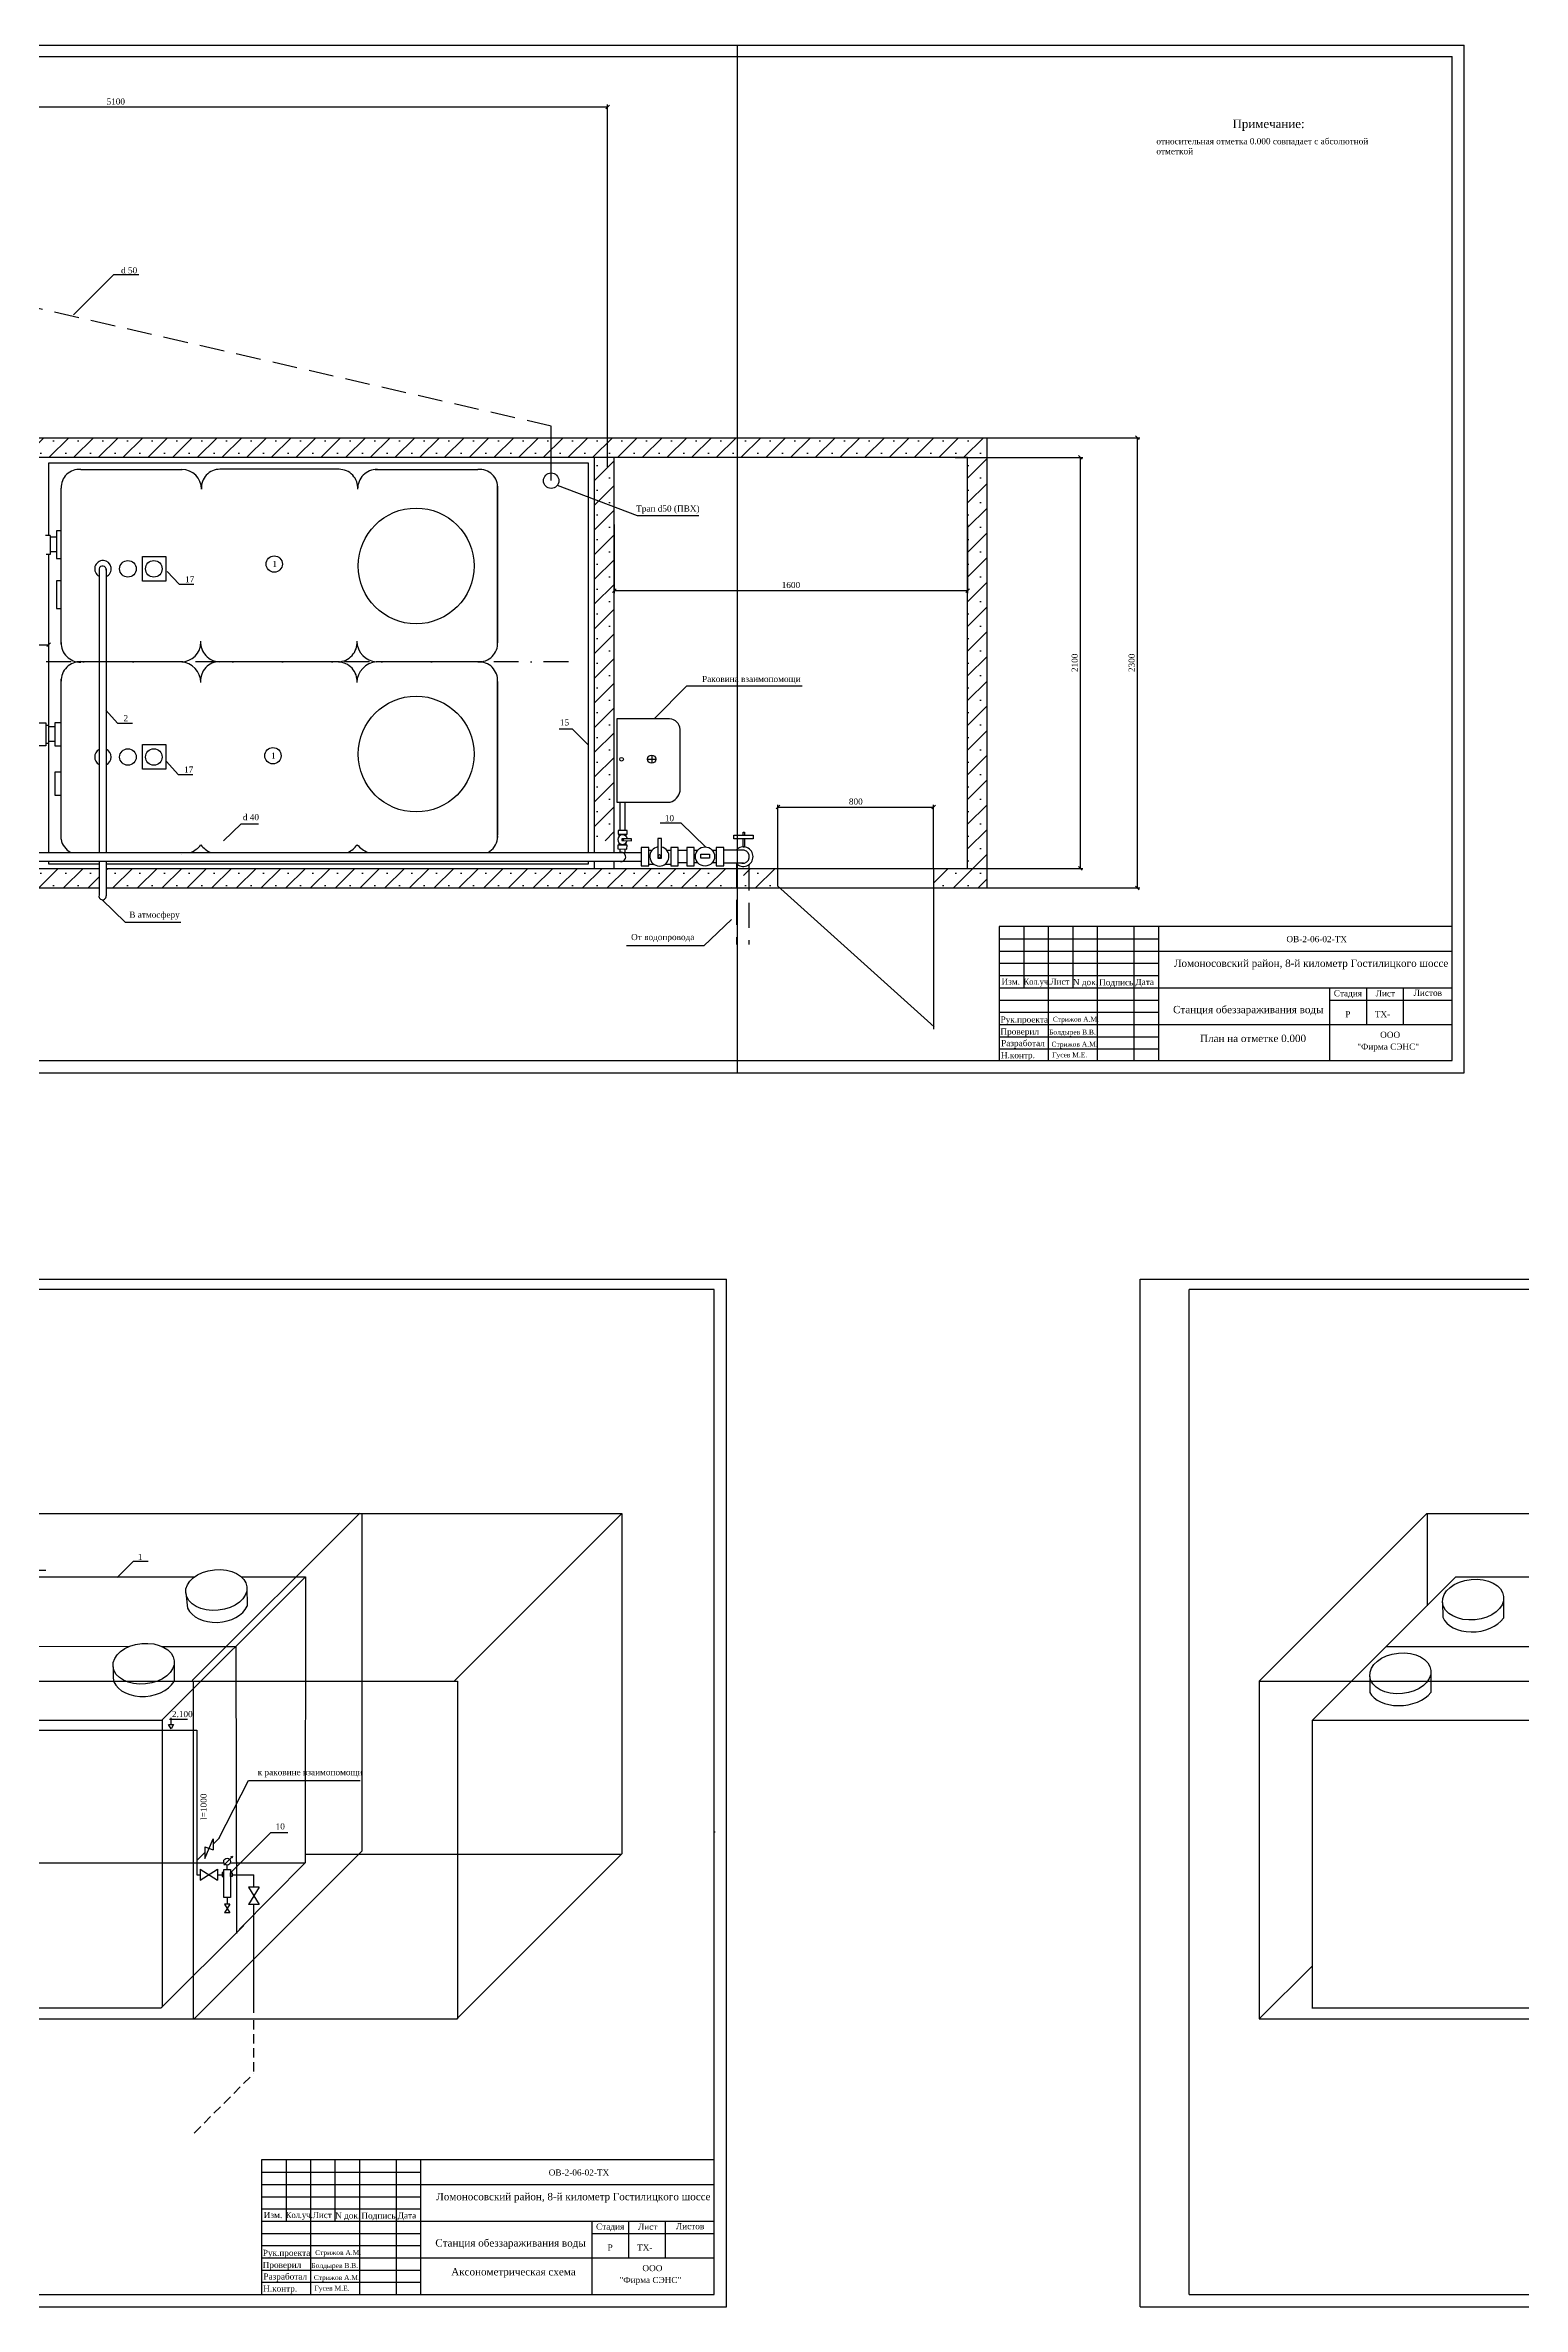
# Model space of a CAD drawing. Header units: millimetres. Extents: x 158645 to 1043550, y -60647 to 236438.
# Drawn here: x 434089 to 494470, y 86887 to 179327 of the extents above; entities that cross this region are included whole.
import ezdxf

# ---------------------------------------------------------------- set-up
doc = ezdxf.new("R2010")
doc.units = ezdxf.units.MM
doc.linetypes.add('DASHDOT', pattern=[25.4, 12.7, -6.35, 0, -6.35])
doc.linetypes.add('DASHED', pattern=[19.05, 12.7, -6.35])
doc.layers.add('опорудование', color=7, linetype='Continuous')
doc.styles.add('CН', font='TIMES.TTF')
doc.styles.add('СН с наклоном', font='TIMES.TTF', dxfattribs={"oblique": 15})
doc.dimstyles.new('СИС', dxfattribs={"dimscale": 0, "dimtxt": 100, "dimasz": 150, "dimexe": 100, "dimexo": 0.625, "dimgap": 100, "dimtad": 1, "dimdsep": 46, "dimtxsty": 'CН', "dimblk": 'OBLIQUE', "dimcen": 2.5, "dimclrd": 3, "dimclre": 3, "dimclrt": 7, "dimadec": 0, "dimazin": 0, "dimtm": 1e-09, "dimtfac": 1, "dimtmove": 0, "dimatfit": 3, "dimldrblk": 'NONE', "dimfxl": 0, "dimtolj": 1, "dimtzin": 0, "dimarcsym": 0})

# ---------------------------------------------------------------- blocks, each defined once
blk = doc.blocks.new('_Oblique')
at = {"color": 0, "lineweight": -2}
blk.add_line((-0.5, -0.5), (0.5, 0.5), dxfattribs=at)
blk = doc.blocks.new('*D4')
at = {"layer": 'Defpoints', "color": 0, "ltscale": 80}
for p in [(472067, 163282), (472067, 144882), (478715, 144882)]:
    blk.add_point(p, dxfattribs=at)
at = {"layer": 'опорудование', "color": 3, "lineweight": -2, "ltscale": 80}
for p, q in [((472068, 163282), (478815, 163282)), ((478715, 163282), (478715, 144882)), ((472068, 144882), (478815, 144882))]:
    blk.add_line(p, q, dxfattribs=at)
at = {"layer": 'опорудование', "color": 3, "lineweight": -2, "ltscale": 80, "xscale": 150, "yscale": 150, "zscale": 150}
for p, rotation in [((478715, 163282), 90), ((478715, 144882), 270)]:
    blk.add_blockref('_Oblique', p, dxfattribs=dict(at, rotation=rotation))
at = {"layer": 'опорудование', "color": 7, "ltscale": 80, "insert": (478488, 154082), "char_height": 250, "attachment_point": 5, "rotation": 90, "style": 'CН'}
blk.add_mtext('\\A1;{\\fTimes New Roman|b0|i0|c204|p18;2300}', dxfattribs=at)
blk = doc.blocks.new('_None')
blk = doc.blocks.new('*D5')
at = {"layer": 'Defpoints', "color": 0, "ltscale": 80}
for p in [(471267, 162482), (471267, 145682), (476388, 145682)]:
    blk.add_point(p, dxfattribs=at)
at = {"layer": 'опорудование', "color": 3, "lineweight": -2, "ltscale": 80}
for p, q in [((471268, 162482), (476488, 162482)), ((476388, 162482), (476388, 145682)), ((471268, 145682), (476488, 145682))]:
    blk.add_line(p, q, dxfattribs=at)
at = {"layer": 'опорудование', "color": 3, "lineweight": -2, "ltscale": 80, "xscale": 150, "yscale": 150, "zscale": 150}
for p, rotation in [((476388, 162482), 90), ((476388, 145682), 270)]:
    blk.add_blockref('_Oblique', p, dxfattribs=dict(at, rotation=rotation))
at = {"layer": 'опорудование', "color": 7, "ltscale": 80, "insert": (476161, 154082), "char_height": 250, "attachment_point": 5, "rotation": 90, "style": 'CН'}
blk.add_mtext('\\A1;{\\fTimes New Roman|b0|i0|c204|p18;2100}', dxfattribs=at)
blk = doc.blocks.new('*D27')
at = {"layer": 'Defpoints', "color": 0, "ltscale": 80}
for p in [(434235, 154820), (431234, 154121), (434235, 154121)]:
    blk.add_point(p, dxfattribs=at)
at = {"layer": 'опорудование', "color": 3, "lineweight": -2, "ltscale": 80}
for p, q in [((431234, 154122), (431234, 154920)), ((431234, 154820), (434235, 154820)), ((434235, 154122), (434235, 154920))]:
    blk.add_line(p, q, dxfattribs=at)
at = {"layer": 'опорудование', "color": 3, "lineweight": -2, "ltscale": 80, "xscale": 150, "yscale": 150, "zscale": 150, "rotation": 180}
blk.add_blockref('_Oblique', (431234, 154820), dxfattribs=at)
at = {"layer": 'опорудование', "color": 3, "lineweight": -2, "ltscale": 80, "xscale": 150, "yscale": 150, "zscale": 150}
blk.add_blockref('_Oblique', (434235, 154820), dxfattribs=at)
at = {"layer": 'опорудование', "color": 7, "ltscale": 80, "insert": (432734, 155047), "char_height": 250, "attachment_point": 5, "style": 'CН'}
blk.add_mtext('\\A1;{\\fTimes New Roman|b0|i0|c204|p18;350}', dxfattribs=at)
blk = doc.blocks.new('*D29')
at = {"layer": 'Defpoints', "color": 0, "ltscale": 80}
for p in [(470394, 148184), (464034, 145650), (470394, 145652)]:
    blk.add_point(p, dxfattribs=at)
at = {"layer": 'опорудование', "color": 3, "lineweight": -2, "ltscale": 80}
for p, q in [((464034, 145651), (464034, 148284)), ((464034, 148184), (470394, 148184)), ((470394, 145653), (470394, 148284))]:
    blk.add_line(p, q, dxfattribs=at)
at = {"layer": 'опорудование', "color": 3, "lineweight": -2, "ltscale": 80, "xscale": 150, "yscale": 150, "zscale": 150, "rotation": 180}
blk.add_blockref('_Oblique', (464034, 148184), dxfattribs=at)
at = {"layer": 'опорудование', "color": 3, "lineweight": -2, "ltscale": 80, "xscale": 150, "yscale": 150, "zscale": 150}
blk.add_blockref('_Oblique', (470394, 148184), dxfattribs=at)
at = {"layer": 'опорудование', "color": 7, "ltscale": 80, "insert": (467214, 148411), "char_height": 250, "attachment_point": 5, "style": 'CН'}
blk.add_mtext('\\A1;{\\fTimes New Roman|b0|i0|c204|p18;800}', dxfattribs=at)
blk = doc.blocks.new('*D30')
at = {"layer": 'Defpoints', "color": 0, "ltscale": 80}
for p in [(457342, 159733), (471784, 159733), (471784, 157036)]:
    blk.add_point(p, dxfattribs=at)
at = {"layer": 'опорудование', "color": 3, "lineweight": -2, "ltscale": 80}
for p, q in [((457342, 159732), (457342, 156936)), ((471784, 159732), (471784, 156936)), ((457342, 157036), (471784, 157036))]:
    blk.add_line(p, q, dxfattribs=at)
at = {"layer": 'опорудование', "color": 3, "lineweight": -2, "ltscale": 80, "xscale": 150, "yscale": 150, "zscale": 150, "rotation": 180}
blk.add_blockref('_Oblique', (457342, 157036), dxfattribs=at)
at = {"layer": 'опорудование', "color": 3, "lineweight": -2, "ltscale": 80, "xscale": 150, "yscale": 150, "zscale": 150}
blk.add_blockref('_Oblique', (471784, 157036), dxfattribs=at)
at = {"layer": 'опорудование', "color": 7, "ltscale": 80, "insert": (464563, 157263), "char_height": 250, "attachment_point": 5, "style": 'CН'}
blk.add_mtext('\\A1;{\\fTimes New Roman|b0|i0|c204|p18;1600}', dxfattribs=at)
blk = doc.blocks.new('*D31')
at = {"layer": 'Defpoints', "color": 0, "ltscale": 80}
for p in [(416871, 176798), (416871, 161832), (457070, 162095)]:
    blk.add_point(p, dxfattribs=at)
at = {"layer": 'опорудование', "color": 3, "lineweight": -2, "ltscale": 80}
for p, q in [((416871, 161833), (416871, 176898)), ((457070, 176798), (416871, 176798)), ((457070, 162096), (457070, 176898))]:
    blk.add_line(p, q, dxfattribs=at)
at = {"layer": 'опорудование', "color": 3, "lineweight": -2, "ltscale": 80, "xscale": 150, "yscale": 150, "zscale": 150, "rotation": 180}
blk.add_blockref('_Oblique', (416871, 176798), dxfattribs=at)
at = {"layer": 'опорудование', "color": 3, "lineweight": -2, "ltscale": 80, "xscale": 150, "yscale": 150, "zscale": 150}
blk.add_blockref('_Oblique', (457070, 176798), dxfattribs=at)
at = {"layer": 'опорудование', "color": 7, "ltscale": 80, "insert": (436971, 177025), "char_height": 250, "attachment_point": 5, "style": 'CН'}
blk.add_mtext('\\A1;{\\fTimes New Roman|b0|i0|c204|p18;5100}', dxfattribs=at)

msp = doc.modelspace()

# ---------------------------------------------------------------- hatches: boundary and pattern name
at = {"layer": 'опорудование', "ltscale": 80}
h = msp.add_hatch(dxfattribs=at)
h.set_pattern_fill('SACNCR', scale=300, style=0)
h.paths.add_polyline_path([(472584.401, 163282.413), (462379.777, 163282.413), (462379.777, 162482.413), (471784.401, 162482.413), (471784.401, 145682.413), (470390.342, 145682.413), (470390.342, 144882.413), (472584.401, 144882.413)])
h.paths.add_polyline_path([(462379.777, 163282.413), (454771.034, 163282.413), (454771.034, 162482.413), (462379.777, 162482.413)])
h.paths.add_polyline_path([(457341.638, 162482.413), (456541.638, 162482.413), (456541.638, 146811.03), (457341.638, 146811.03)])
h.paths.add_polyline_path([(462129.194, 145682.413), (436576.945, 145682.413), (436576.945, 144882.413), (462129.194, 144882.413)])
h.paths.add_polyline_path([(463990.342, 145682.413), (462623.758, 145682.413), (462623.758, 144882.413), (463990.342, 144882.413)], flags=16)
h.paths.add_polyline_path([(454771.034, 163282.413), (433112.997, 163282.413), (433112.997, 162482.413), (454771.034, 162482.413)])
h.paths.add_polyline_path([(436290.567, 145682.413), (434168.828, 145682.413), (433402.708, 145682.413), (433112.997, 145682.413), (433112.997, 144882.413), (433402.718, 144882.413), (434345.989, 144882.413), (436290.577, 144882.413)])
h.paths.add_polyline_path([(433112.997, 145682.413), (430839.817, 145682.413), (430840.117, 144882.413), (433112.997, 144882.413)])

# ---------------------------------------------------------------- linework, layer by layer
at = {"layer": 'Defpoints', "color": 3}
msp.add_line((462379.777, 137327.006), (462379.777, 179327.006), dxfattribs=at)
at = {"layer": 'опорудование'}
for p, q in [((373279.777, 179327.006), (492079.777, 179327.006)), ((491579.777, 137827.006), (491579.777, 178862.629)), ((492079.777, 137327.006), (492079.777, 179327.006)), ((491578.016, 143300.951), (473078.016, 143300.951)), ((473078.016, 143300.951), (473078.016, 137800.951)), ((474078.016, 143300.951), (474078.016, 140800.951)), ((475078.016, 143300.951), (475078.016, 137800.951)), ((476078.016, 143300.951), (476078.016, 140800.951)), ((477078.016, 143300.951), (477078.016, 137800.951)), ((478578.016, 143300.951), (478578.016, 137800.951)), ((479578.016, 143300.951), (479578.016, 137800.951)), ((473078.016, 142800.951), (479578.016, 142800.951)), ((473078.016, 142300.951), (491578.016, 142300.951)), ((473078.016, 141800.951), (479578.016, 141800.951)), ((473078.016, 141300.951), (479578.016, 141300.951)), ((473078.016, 140800.951), (491578.016, 140800.951)), ((486578.016, 140800.951), (486578.016, 137800.951)), ((488078.016, 140800.951), (488078.016, 139300.951)), ((489578.016, 140800.951), (489578.016, 139300.951)), ((473078.016, 140300.951), (479578.016, 140300.951)), ((473078.016, 139800.951), (479578.016, 139800.951)), ((486578.016, 140300.951), (491578.016, 140300.951)), ((473078.016, 139300.951), (491578.016, 139300.951)), ((473078.016, 138800.951), (479578.016, 138800.951)), ((374862.33, 137827.006), (491579.777, 137827.006)), ((473078.016, 138300.951), (479578.016, 138300.951)), ((373279.777, 137327.006), (492079.777, 137327.006)), ((372829.225, 128887.163), (461929.225, 128887.163)), ((461929.225, 86887.163), (461929.225, 128887.163)), ((478839.262, 128887.163), (566689.262, 128887.163)), ((478839.262, 86887.163), (478839.262, 128887.163)), ((461429.225, 128461.57), (374355.734, 128461.57)), ((461429.225, 87387.163), (461429.225, 128461.57)), ((566189.262, 128461.57), (480839.262, 128461.57)), ((480839.262, 87387.163), (480839.262, 128461.57)), ((480839.262, 87387.163), (480839.262, 128461.57)), ((461429.225, 92887.163), (442929.225, 92887.163)), ((442929.225, 92887.163), (442929.225, 87387.163)), ((443929.225, 92887.163), (443929.225, 90387.163)), ((444929.225, 92887.163), (444929.225, 87387.163)), ((445929.225, 92887.163), (445929.225, 90387.163)), ((446929.225, 92887.163), (446929.225, 87387.163)), ((448429.225, 92887.163), (448429.225, 87387.163)), ((449429.225, 92887.163), (449429.225, 87387.163)), ((442929.225, 92387.163), (449429.225, 92387.163)), ((442929.225, 91887.163), (461429.225, 91887.163)), ((442929.225, 91387.163), (449429.225, 91387.163)), ((442929.225, 90887.163), (449429.225, 90887.163)), ((442929.225, 90387.163), (461429.225, 90387.163)), ((442929.225, 89887.163), (449429.225, 89887.163)), ((456429.225, 90387.163), (456429.225, 87387.163)), ((456429.225, 89887.163), (461429.225, 89887.163)), ((457929.225, 90387.163), (457929.225, 88887.163)), ((459429.225, 90387.163), (459429.225, 88887.163)), ((442929.225, 89387.163), (449429.225, 89387.163)), ((442929.225, 88887.163), (461429.225, 88887.163)), ((442929.225, 88387.163), (449429.225, 88387.163)), ((442929.225, 87887.163), (449429.225, 87887.163)), ((374355.734, 87387.163), (461429.225, 87387.163)), ((480839.262, 87387.163), (566189.262, 87387.163)), ((372829.225, 86887.163), (461929.225, 86887.163)), ((478839.262, 86887.163), (566689.262, 86887.163))]:
    msp.add_line(p, q, dxfattribs=at)
at = {"layer": 'опорудование', "color": 7, "ltscale": 80}
for p, q in [((374862.33, 178862.629), (491579.777, 178862.629)), ((454771.034, 161530.231), (454771.034, 163756.888)), ((376672.423, 163282.413), (472584.401, 163282.413)), ((472584.401, 144882.413), (472584.401, 163282.413)), ((377472.423, 162482.413), (471784.401, 162482.413)), ((435536.894, 161987.712), (439681.909, 161987.712)), ((446096.311, 161992.958), (441229.383, 161992.764)), ((447569.541, 161987.712), (451773.619, 161987.712)), ((456541.638, 146446.786), (456541.638, 162482.413)), ((457341.638, 146446.786), (457341.638, 162482.413)), ((471784.401, 145682.413), (471784.401, 162482.413)), ((434736.654, 154847.12), (434736.654, 161220.927)), ((452576.654, 161299.834), (452576.654, 154901.325)), ((452576.654, 154923.937), (452576.654, 161206.164)), ((434291.394, 159289.988), (434094.262, 159289.988)), ((434291.394, 159289.988), (434291.394, 159078.703)), ((434543.952, 159219.639), (434291.394, 159219.639)), ((434291.394, 159078.703), (434291.394, 158619.639)), ((434291.394, 158509.357), (434122.306, 158509.357)), ((434291.394, 158619.639), (434291.394, 158509.357)), ((434543.952, 158619.638), (434291.394, 158619.639)), ((434738.886, 158619.636), (434736.654, 158619.636)), ((436290.286, 157920.581), (436290.488, 151770.383)), ((436576.945, 157920.581), (436576.945, 146367.341)), ((434737.447, 156614.523), (434736.654, 156614.523)), ((439710.093, 154121.382), (435395.266, 154121.382)), ((439710.093, 154121.382), (435395.266, 154121.382)), ((446114.855, 154121.382), (441129.146, 154121.382)), ((446114.855, 154121.382), (441129.146, 154121.382)), ((451931.557, 154121.382), (447609.586, 154121.382)), ((451931.557, 154121.382), (447609.586, 154121.382)), ((434736.654, 146870.613), (434736.654, 153418.256)), ((452576.654, 146942.93), (452576.654, 153341.439)), ((452576.654, 153318.828), (452576.654, 147036.601)), ((436290.488, 151770.383), (436290.558, 146367.341)), ((434216.414, 151525.346), (434111.441, 151525.346)), ((434216.439, 150782.035), (434111.441, 150782.035)), ((434216.414, 151525.346), (434216.439, 150782.035)), ((434482.94, 151465.335), (434216.416, 151465.335)), ((434482.94, 150865.335), (434216.436, 150865.335)), ((458708.102, 150145.876), (459034.405, 150145.876)), ((458873.526, 150311.135), (458873.526, 149980.633)), ((457587.437, 147226.412), (457587.437, 148382.135)), ((457783.124, 147224.926), (457783.124, 148382.135)), ((457531.328, 147075.696), (457530.586, 146977.923)), ((457813.449, 147073.554), (457812.903, 147001.586)), ((423766.451, 146334.421), (458447.83, 146334.421)), ((436290.558, 146367.341), (436290.558, 146334.421)), ((436576.945, 146367.341), (436576.945, 146334.421)), ((456541.638, 146334.421), (456541.638, 146446.786)), ((457341.638, 146334.421), (457341.638, 146446.786)), ((457528.75, 146736.09), (457527.913, 146625.894)), ((457587.437, 146332.389), (457587.437, 146474.3)), ((457783.124, 146332.389), (457783.124, 146472.814)), ((457810.717, 146713.713), (457810.034, 146623.752)), ((458750.106, 146424.102), (458894.046, 146424.102)), ((459469.809, 146424.102), (459649.736, 146424.102)), ((459952.011, 146424.102), (460311.733, 146424.102)), ((460614.009, 146424.102), (460757.949, 146424.102)), ((461333.712, 146424.102), (461520.834, 146424.102)), ((462645.577, 146425.859), (461815.587, 146425.859)), ((423770.371, 145970.177), (458447.83, 145970.177)), ((433402.708, 145682.413), (434229.587, 145682.413)), ((434168.828, 145682.413), (436290.567, 145682.413)), ((436290.563, 145970.177), (436290.581, 144580.219)), ((436576.945, 145970.177), (436576.945, 144562.758)), ((436576.945, 145682.413), (471784.401, 145682.413)), ((456541.638, 145682.413), (456541.638, 145970.177)), ((457341.638, 145682.413), (457341.638, 145970.177)), ((458750.106, 145859.843), (458945.657, 145859.843)), ((459429.336, 145859.843), (459649.736, 145859.843)), ((459952.011, 145920.83), (460311.733, 145920.83)), ((460614.009, 145920.83), (460757.949, 145920.83)), ((461333.712, 145920.83), (461520.834, 145920.83)), ((462628.434, 145893.865), (461815.587, 145893.865)), ((464019.256, 145772.936), (464019.256, 144972.936)), ((470390.342, 145682.413), (470390.342, 144882.413)), ((470390.342, 145282.413), (470390.342, 139110.231)), ((433402.718, 144882.413), (434345.989, 144882.413)), ((434168.828, 144882.413), (436290.577, 144882.413)), ((436576.945, 144882.413), (472584.401, 144882.413)), ((464019.256, 144972.936), (470419.256, 139200.753)), ((430031.267, 116717.353), (440182.729, 116717.353)), ((438858.058, 110859.024), (444722.442, 116717.353)), ((442110.032, 116717.353), (444722.442, 116717.353)), ((444722.197, 116717.503), (444709.632, 105029.849)), ((485858.381, 110847.036), (491736.357, 116718.943)), ((491734.766, 116717.353), (506348.896, 116717.353)), ((491736.357, 116721.776), (491736.356, 116717.353)), ((439830.788, 116065.26), (439909.18, 115437.479)), ((442331.57, 116307.913), (442339.747, 115522.931)), ((491188.798, 115672.05), (491205.718, 115068.626)), ((493689.58, 115914.703), (493676.701, 115038.57)), ((427211.112, 113892.964), (437521.876, 113872.644)), ((438872.113, 113872.644), (441872.772, 113872.644)), ((441872.772, 113872.644), (441899.16, 102150.99)), ((488883.829, 113872.644), (503516.919, 113872.644)), ((436860.359, 113049.253), (436860.359, 112575.961)), ((439361.141, 113291.907), (439356.1, 112444.575)), ((490719.151, 112898.697), (490714.65, 111994.677)), ((488218.369, 112656.043), (488218.985, 112001.364)), ((439232.612, 110682.025), (439232.612, 110962.38)), ((424167.665, 110859.024), (438865.017, 110859.024)), ((438865.017, 110859.024), (438865.017, 99135.182)), ((439232.612, 110509.2), (439132.655, 110682.025)), ((439132.655, 110682.025), (439332.569, 110682.025)), ((439167.244, 110904.779), (439909.239, 110904.779)), ((439332.569, 110682.025), (439232.612, 110509.2)), ((485858.381, 110859.024), (485858.381, 99135.182)), ((485858.381, 110859.024), (500491.471, 110859.024)), ((440284.318, 105122.107), (440613.165, 105451.068)), ((440613.165, 105209.531), (440954.586, 106013.079)), ((440613.165, 105687.393), (440954.586, 105565.982)), ((440613.165, 105687.393), (440613.165, 105209.531)), ((440787.453, 105625.416), (440791.66, 105629.624)), ((440954.586, 105792.607), (441213.116, 106051.227)), ((440954.586, 106013.079), (440954.586, 105565.982)), ((461471.903, 106282.097), (461429.225, 106282.097)), ((430096.277, 105029.756), (441391.925, 105029.756)), ((441652.306, 105029.756), (444709.632, 105029.849)), ((442016.712, 102307.565), (444707.864, 105029.849)), ((438832.512, 99110.417), (442200.081, 102474.508)), ((424167.665, 99110.417), (438832.512, 99110.417)), ((485844.835, 99110.417), (500458.966, 99110.417))]:
    msp.add_line(p, q, dxfattribs=at)
at = {"layer": 'опорудование', "color": 7, "linetype": 'DASHED', "ltscale": 80}
for p, q in [((454771.034, 163756.888), (419412.567, 171874.091)), ((462344.04, 145912.672), (462344.04, 142571.935)), ((462838.604, 145795.04), (462838.604, 142571.935))]:
    msp.add_line(p, q, dxfattribs=at)
at = {"layer": 'опорудование', "color": 3, "linetype": 'DASHDOT', "ltscale": 80}
msp.add_line((455466.867, 154121.417), (384638.178, 154121.417), dxfattribs=at)
at = {"layer": 'опорудование', "color": 3, "ltscale": 80}
for p, q in [((385791.701, 119307.676), (457650.275, 119307.676)), ((440090.728, 112482.974), (446945.066, 119330.234)), ((447023.511, 119274.022), (447023.511, 105503.117)), ((450802.65, 112460.417), (457656.987, 119307.676)), ((457650.275, 119307.676), (457650.275, 105395.491)), ((483697.4, 112460.417), (490551.737, 119307.676)), ((490551.737, 119307.676), (562410.311, 119307.676)), ((490556.879, 119312.804), (490557.747, 115541.55)), ((378937.364, 112460.417), (450937.364, 112460.417)), ((440137.364, 112460.417), (440137.364, 98660.417)), ((450937.364, 112460.417), (450937.364, 98660.417)), ((483697.4, 112460.417), (555697.4, 112460.417)), ((483697.4, 112460.417), (483697.4, 98660.417)), ((440173.737, 98660.417), (447023.511, 105503.117)), ((444710.009, 105380.949), (457642.041, 105387.265)), ((450908.239, 98660.417), (457650.275, 105395.491)), ((483699.101, 98654.902), (485858.381, 100811.953)), ((378937.364, 98660.417), (450937.364, 98660.417)), ((483697.4, 98660.417), (555697.4, 98660.417))]:
    msp.add_line(p, q, dxfattribs=at)
at = {"layer": 'опорудование', "color": 1, "ltscale": 80}
for p, q in [((424231.927, 110462.155), (440290.8, 110462.155)), ((440290.8, 110462.155), (440290.8, 104545.616)), ((440290.8, 104545.616), (440414.439, 104545.616)), ((440414.439, 104773.109), (441128.439, 104326.012)), ((440414.439, 104326.012), (441128.439, 104773.109)), ((440414.439, 104773.109), (440414.439, 104326.012)), ((441128.439, 104773.109), (441128.439, 104326.012)), ((441131.876, 104545.616), (441312.858, 104545.616)), ((441380.713, 104931.959), (441742.65, 105293.528)), ((441386.379, 104545.616), (441386.655, 104545.616)), ((441386.379, 104545.616), (441386.655, 104545.616)), ((441522.116, 104762.48), (441522.116, 104943.264)), ((441656.913, 104545.616), (441657.825, 104545.616)), ((441742.65, 105293.528), (441663.491, 105259.626)), ((441737.011, 105293.528), (441720.041, 105225.725)), ((441731.345, 104545.616), (442612.763, 104545.616)), ((442612.763, 104056.81), (442612.763, 104545.616)), ((441524.244, 103598.256), (441524.244, 103344.423)), ((442836.373, 104044.494), (442389.276, 104044.494)), ((442836.373, 104044.494), (442389.276, 103330.494)), ((442389.276, 104044.494), (442836.373, 103330.494)), ((441412.293, 103349.994), (441635.841, 102992.994)), ((441635.841, 103349.994), (441412.293, 102992.994)), ((441635.841, 103349.994), (441412.293, 103349.994)), ((441635.841, 102992.994), (441412.293, 102992.994)), ((442836.373, 103330.494), (442389.276, 103330.494)), ((442601.182, 103319.569), (442601.182, 98906.541))]:
    msp.add_line(p, q, dxfattribs=at)
at = {"layer": 'опорудование', "color": 160, "linetype": 'DASHED', "ltscale": 30}
for p in [(442601.182, 98601.28), (440173.737, 93987.758)]:
    msp.add_line(p, (442601.182, 96412.697), dxfattribs=at)
at = {"layer": 'опорудование', "color": 1, "ltscale": 80}
for points in [[(434235.32, 159695.841), (434235.32, 162262.144), (456277.646, 162262.144), (456277.646, 146397.438)], [(434235.32, 159289.988), (434235.32, 159695.841)], [(434235.32, 155747.421), (434235.32, 158509.357)], [(434235.32, 155747.421), (434235.32, 156541.561)], [(434235.32, 152541.538), (434235.32, 155747.421)], [(434235.32, 151465.335), (434235.32, 152541.538)], [(434235.32, 149921.556), (434235.32, 150865.335)], [(434235.32, 148777.919), (434235.32, 149921.556)], [(434235.32, 146367.341), (434235.32, 148777.919)], [(434235.32, 146334.421), (434235.32, 146367.341)], [(456277.646, 146397.438), (456277.646, 146334.421)], [(436290.564, 145852.325), (434235.32, 145852.325), (434235.32, 145970.177)], [(456277.646, 145970.177), (456277.646, 145852.325), (436576.945, 145852.325)]]:
    msp.add_lwpolyline(points, dxfattribs=at)
at = {"layer": 'опорудование', "color": 7, "ltscale": 80}
for points in [[(434736.654, 159473.472), (434543.952, 159473.472), (434543.952, 158349.805), (434736.654, 158349.805)], [(438058.116, 158427.004), (439018.357, 158427.004), (439018.357, 157419.062), (438058.116, 157419.062)], [(434736.654, 157429.691), (434543.952, 157429.691), (434543.952, 156306.025), (434736.654, 156306.025)], [(433768.351, 151631.33), (434111.441, 151631.33), (434111.441, 150688.807), (433768.351, 150688.807)], [(434736.654, 151632.352), (434482.94, 151632.352), (434482.94, 150692.316), (434736.654, 150692.316)], [(438058.116, 150746.791), (439018.357, 150746.791), (439018.357, 149738.85), (438058.116, 149738.85)], [(434736.654, 149607.652), (434482.94, 149607.652), (434482.94, 148667.616), (434736.654, 148667.616)], [(457867.37, 147073.145), (457868.517, 147224.278), (457498.263, 147227.089), (457497.116, 147075.955)], [(462224.098, 146891.66), (462224.098, 147040.171), (463020.54, 147040.171), (463020.54, 146891.66)], [(457862.808, 146472.209), (457863.955, 146623.343), (457493.701, 146626.153), (457492.554, 146475.02)], [(457649.75, 146888.333), (457649.198, 146815.662), (458050.892, 146812.613), (458051.444, 146885.283)], [(458750.106, 146531.946), (458447.83, 146531.946), (458447.83, 145791.417), (458750.106, 145791.417)], [(459123.023, 146099.525), (459268.368, 146099.525), (459268.368, 146902.937), (459123.023, 146902.937)], [(459952.011, 146531.946), (459649.736, 146531.946), (459649.736, 145791.417), (459952.011, 145791.417)], [(460614.009, 146531.946), (460311.733, 146531.946), (460311.733, 145791.417), (460614.009, 145791.417)], [(460887.496, 146265.931), (461240.15, 146265.931), (461240.15, 146100.57), (460887.496, 146100.57)], [(461815.914, 146531.946), (461513.639, 146531.946), (461513.639, 145791.417), (461815.914, 145791.417)]]:
    msp.add_lwpolyline(points, close=True, dxfattribs=at)
for points in [[(459604.394, 151787.489), (457451.488, 151787.555), (457451.488, 148382.135), (459633.9, 148382.135)], [(460036.004, 148832.785), (460035.688, 151360.876)], [(462614.51, 147040.171), (462614.51, 147165.232), (462669.168, 147165.232), (462669.168, 147040.171)], [(462669.168, 146891.66), (462669.168, 146547.742), (462614.51, 146547.742), (462614.51, 146891.66)]]:
    msp.add_lwpolyline(points, dxfattribs=at)
at = {"layer": 'опорудование', "color": 1, "ltscale": 80}
for points in [[(441386.379, 104632.54), (441312.858, 104632.54), (441312.858, 104468.699), (441386.379, 104468.699)], [(441386.655, 104757.832), (441656.913, 104757.832), (441656.913, 103610.348), (441386.655, 103610.348)], [(441657.825, 104626.888), (441731.345, 104626.888), (441731.345, 104468.699), (441657.825, 104468.699)]]:
    msp.add_lwpolyline(points, close=True, dxfattribs=at)
at = {"layer": 'опорудование', "color": 7, "ltscale": 80}
for centre, radius in [((454764.553, 161527.338), 315.563), ((449244.064, 158042.522), 2367.155), ((437469.528, 157924.436), 339.706), ((438527.484, 157924.436), 339.706), ((443447.102, 158119.665), 332.387), ((449244.064, 150354.122), 2367.155), ((437469.528, 150233.353), 339.706), ((438527.484, 150233.353), 339.706), ((443395.172, 150286.185), 332.387), ((457640.138, 150139.921), 75.57), ((458871.506, 150146.059), 165.903), ((457693.05, 146854.089), 29.039), ((459190.852, 146186.642), 58.078), ((461051.4, 146168.357), 392.004)]:
    msp.add_circle(centre, radius, dxfattribs=at)
at = {"layer": 'опорудование', "color": 1, "ltscale": 80}
msp.add_circle((441522.116, 105084.494), 141.23, dxfattribs=at)
at = {"layer": 'опорудование', "color": 7, "ltscale": 80}
for centre, radius, start, end in [((435474.408, 161251.954), 738.407, 85.14568114, 182.40819828), ((439666.938, 161180.642), 807.209, 359.65139034, 89.59016164), ((441214.051, 161251.974), 740.949, 88.81432576, 185.19286918), ((446096.311, 161228.829), 764.129, 356.01538854, 90.52518327), ((447654.944, 161194.292), 798.641, 90.25550738, 180.88673315), ((451845.181, 161257.911), 733.301, 355.95345236, 95.60029941), ((436449.357, 157924.436), 339.706, 292.06047781, 242.08040036), ((436433.616, 157893.986), 145.776, 349.48848309, 169.48848309), ((435523.798, 154897.797), 787.125, 178.90590722, 270.95328618), ((439638.471, 154931.266), 813.045, 270.63349884, 0.17875414), ((441238.389, 154924.123), 800.087, 177.12993826, 268.06151431), ((446032.561, 154925.656), 804.336, 272.46173722, 2.74552885), ((447688.377, 154982.592), 864.806, 181.21966113, 265.98001268), ((451809.709, 154885.711), 767.896, 267.30616904, 2.85339858), ((435523.798, 153344.968), 787.125, 89.04671382, 181.09409278), ((439595.421, 153263.633), 856.221, 1.00030369, 86.51554045), ((441199.006, 153362.974), 761.619, 89.07326051, 184.06671438), ((446032.561, 153317.108), 804.336, 357.25447115, 87.53826278), ((447688.377, 153260.173), 864.806, 94.01998732, 178.78033887), ((451809.709, 153357.054), 767.896, 357.14660142, 92.69383096), ((459601.623, 151355.873), 431.625, 0.89372279, 89.63220668), ((436449.357, 150233.353), 339.706, 117.87986435, 242.12161682), ((436449.357, 150233.353), 339.706, 292.06047781, 67.93952219), ((459421.734, 148975.21), 628.708, 289.48733845, 347.19448255), ((451845.181, 146984.854), 733.301, 353.41097647, 4.04654764), ((457683.92, 146855.835), 196.002, 9.03162101, 347.65929028), ((435475.359, 147003), 750.474, 190.16039861, 242.98342073), ((439623.467, 147338.153), 1084.337, 272.60297531, 272.73704299), ((439623.467, 147338.153), 1084.337, 292.23131426, 319.69238075), ((441256.75, 147283.158), 1033.52, 218.71796005, 246.63064907), ((446068.712, 147195.136), 945.521, 294.45220594, 324.63917923), ((447710.266, 147396.175), 1147.847, 220.68190749, 247.6676681), ((451845.181, 146984.854), 733.301, 297.50225954, 353.41097647), ((457616.99, 146150.282), 193.625, 247.33153864, 106.57740303), ((459187.497, 146168.357), 392.004, 99.46657562, 78.09424489), ((462618.343, 146159.862), 396.853, 222.08760978, 137.91239022), ((462596.962, 146161.152), 269.134, 260.71788781, 80.71788781), ((436431.996, 144542.501), 146.358, 165.06588607, 7.95548419)]:
    msp.add_arc(centre, radius, start, end, dxfattribs=at)
for centre in [(441081.179, 116186.587), (492439.189, 115793.377), (438110.75, 113170.58), (489468.76, 112777.37)]:
    msp.add_ellipse(centre, major_axis=(1250.391, 121.327), ratio=0.660333062, dxfattribs=at)
for centre, major_axis, ratio, start_param, end_param in [((441125.225, 115738.081), (1270.161, 88.196), 0.687234812, 3.390608992, 5.934732628), ((492483.235, 115344.871), (1314.222, 119.706), 0.658317182, 3.325912914, 5.78738729), ((438154.796, 112722.075), (1297.063, 123.158), 0.67924074, 3.167698789, 5.827056751), ((489512.806, 112328.865), (1352.436, 124.461), 0.636229908, 3.384165405, 5.744997808)]:
    msp.add_ellipse(centre, major_axis=major_axis, ratio=ratio, start_param=start_param, end_param=end_param, dxfattribs=at)

# ---------------------------------------------------------------- texts
at = {"layer": 'опорудование', "color": 7, "ltscale": 80, "style": 'CН'}
for s, height, p in [('Примечание:', 350, (482608.519, 175941.251)), ('относительная отметка 0.000 совпадает с абсолютной', 250, (479497.712, 175278.799)), ('отметкой ', 250, (479497.712, 174870.191)), ('d 50', 250, (437187.299, 170003.226)), ('Трап d50 (ПВХ)', 250, (458235.68, 160266.241)), ('1', 250, (443370.682, 157998.462)), ('17', 250, (439801.324, 157369.778)), ('Раковина взаимопомощи', 250, (460929.606, 153298.143)), ('2', 250, (437286.021, 151693.352)), ('15', 250, (455121.579, 151522.507)), ('17', 250, (439762.222, 149596.405)), ('1', 250, (443318.752, 150164.981)), ('d 40', 250, (442164.614, 147650.53)), ('10', 250, (459409.5, 147608.899)), ('В атмосферу', 250, (437522.808, 143663.146)), ('От водопровода', 250, (458030.848, 142748.139)), ('1', 250, (437873.278, 117408.801)), ('2.100', 250, (439264.834, 110988.881)), ('к раковине взаимопомощи', 250, (442771.262, 108611.912)), ('10', 250, (443505.002, 106396.591))]:
    msp.add_text(s, height=height, dxfattribs=at).set_placement(p)
at = {"layer": 'опорудование'}
for s, height, style, p in [('ОВ-2-06-02-ТХ', 250, 'CН', (484812.425, 142663.6)), ('Ломоносовский район, 8-й километр Гостилицкого шоссе', 300, 'СН с наклоном', (480216.557, 141654.529)), ('Изм.', 250, 'CН', (473166.591, 140926.902)), ('Лист', 250, 'CН', (475161.331, 140924.582)), ('N док.', 250, 'CН', (476084.067, 140908.23)), ('Подпись', 250, 'CН', (477157.165, 140901.245)), ('Дата', 250, 'CН', (478640.439, 140911.32)), ('Стадия', 250, 'CН', (486746.902, 140453.814)), ('Лист', 250, 'CН', (488461.223, 140446.235)), ('Листов', 250, 'CН', (490012.31, 140469.916)), ('Рук.проекта', 250, 'CН', (473128.576, 139378.997)), ('Стрижов А.М.', 200, 'CН', (475267.044, 139415.444)), ('Cтанция обеззараживания воды', 300, 'CН', (480179.796, 139760.179)), ('Р', 250, 'CН', (487217.582, 139598.977)), ('ТХ-', 250, 'CН', (488422.918, 139598.977)), ('Проверил', 250, 'CН', (473124.302, 138887.039)), ('Разработал', 250, 'CН', (473151.656, 138413.297)), ('Болдырев В.В.', 200, 'CН', (475112.037, 138887.039)), ('План на отметке 0.000', 300, 'CН', (481283.226, 138582.355)), ('ООО', 250, 'CН', (488641.615, 138755.119)), ('Н.контр.', 250, 'CН', (473142.538, 137921.334)), ('Стрижов А.М.', 200, 'CН', (475212.335, 138395.076)), ('Гусев М.Е.', 200, 'CН', (475239.689, 137957.776)), ('"Фирма СЭНС"', 250, 'CН', (487707.573, 138270.027)), ('ОВ-2-06-02-ТХ', 250, 'CН', (454663.635, 92249.812)), ('Ломоносовский район, 8-й километр Гостилицкого шоссе', 300, 'СН с наклоном', (450067.767, 91240.74)), ('Изм.', 250, 'CН', (443017.801, 90513.114)), ('Лист', 250, 'CН', (445012.541, 90510.794)), ('N док.', 250, 'CН', (445935.277, 90494.442)), ('Подпись', 250, 'CН', (447008.375, 90487.457)), ('Дата', 250, 'CН', (448491.649, 90497.532)), ('Cтанция обеззараживания воды', 300, 'CН', (450031.006, 89346.391)), ('Стадия', 250, 'CН', (456598.111, 90040.026)), ('Лист', 250, 'CН', (458312.433, 90032.447)), ('Листов', 250, 'CН', (459863.52, 90056.128)), ('Рук.проекта', 250, 'CН', (442979.786, 88965.209)), ('Стрижов А.М.', 200, 'CН', (445118.253, 89001.656)), ('Р', 250, 'CН', (457068.791, 89185.189)), ('ТХ-', 250, 'CН', (458274.128, 89185.189)), ('Проверил', 250, 'CН', (442975.512, 88473.251)), ('Разработал', 250, 'CН', (443002.866, 87999.509)), ('Болдырев В.В.', 200, 'CН', (444963.247, 88473.251)), ('Стрижов А.М.', 200, 'CН', (445063.545, 87981.288)), ('Аксонометрическая схема', 300, 'CН', (450680.375, 88168.567)), ('"Фирма СЭНС"', 250, 'CН', (457558.783, 87856.239)), ('ООО', 250, 'CН', (458492.824, 88341.331)), ('Н.контр.', 250, 'CН', (442993.748, 87507.546)), ('Гусев М.Е.', 200, 'CН', (445090.899, 87543.987))]:
    msp.add_text(s, height=height, dxfattribs=dict(at, style=style)).set_placement(p)
at = {"layer": 'опорудование', "style": 'CН', "width": 0.9}
for p in [(474071.101, 140926.902), (443922.311, 90513.114)]:
    msp.add_text('Кол.уч.', height=250, dxfattribs=at).set_placement(p)
at = {"layer": 'опорудование', "color": 7, "ltscale": 80, "style": 'CН'}
msp.add_text('l=1000', height=250, rotation=90.41991294, dxfattribs=at).set_placement((440690.963, 106791.072))

# ---------------------------------------------------------------- dimensions: what is measured, and where the dimension line sits
at = {"layer": 'опорудование', "color": 7, "ltscale": 80}
for base, p1, p2, text, picture, middle in [((416871.249, 176798.316), (457069.839, 162095.176), (416871.249, 161832.18), '{\\fTimes New Roman|b0|i0|c204|p18;5100}', '*D31', (436970.544, 177025.478)), ((471784.401, 157036.006), (457341.638, 159733.115), (471784.401, 159733.115), '{\\fTimes New Roman|b0|i0|c204|p18;1600}', '*D30', (464563.02, 157263.168)), ((434235.32, 154820.229), (431233.592, 154121.417), (434235.32, 154121.417), '{\\fTimes New Roman|b0|i0|c204|p18;350}', '*D27', (432734.456, 155047.392)), ((470394.152, 148184.159), (464034.108, 145649.948), (470394.152, 145652.337), '{\\fTimes New Roman|b0|i0|c204|p18;800}', '*D29', (467214.13, 148411.322))]:
    dim = msp.add_linear_dim(base=base, p1=p1, p2=p2, text=text, dimstyle='СИС', override={"dimscale": 1, "dimtxt": 250}, dxfattribs=at)
    dim.commit()
    dim.dimension.update_dxf_attribs({"geometry": picture, "text_midpoint": middle})
for base, p1, p2, text, picture, middle in [((478714.764, 144882.413), (472067.407, 163282.413), (472067.407, 144882.413), '{\\fTimes New Roman|b0|i0|c204|p18;2300}', '*D4', (478487.602, 154082.413)), ((476387.832, 145682.413), (471267.407, 162482.413), (471267.407, 145682.413), '{\\fTimes New Roman|b0|i0|c204|p18;2100}', '*D5', (476160.669, 154082.413))]:
    dim = msp.add_linear_dim(base=base, p1=p1, p2=p2, angle=90, text=text, dimstyle='СИС', override={"dimscale": 1, "dimtxt": 250}, dxfattribs=at)
    dim.commit()
    dim.dimension.update_dxf_attribs({"geometry": picture, "text_midpoint": middle})

# ---------------------------------------------------------------- leaders
for points in [[(435243.088, 168308.83), (436889.646, 169953.687), (437910.806, 169951.143)], [(455006.179, 161340.376), (458279.805, 160100.676), (460804.562, 160100.676)], [(439077.594, 157818.097), (439561.329, 157294.591), (440165.997, 157294.591)], [(436562.29, 152141.671), (437046.025, 151618.166), (437650.694, 151618.166)], [(456276.832, 150724.412), (455631.776, 151369.433), (455088.213, 151369.433)], [(439038.491, 150044.724), (439522.226, 149521.219), (440126.895, 149521.219)], [(441379.299, 146811.03), (442093.523, 147505.06), (442807.748, 147505.06)], [(461067.441, 146560.033), (460079.824, 147534.259), (459216.327, 147534.259)], [(436418.366, 144396.779), (437360.101, 143482.191), (439635.381, 143482.191)], [(462129.194, 143590.017), (460998.316, 142511.761), (457844.864, 142511.761)], [(432470.844, 115973.147), (433515.036, 116995.482), (434114.177, 116995.482)], [(437026.114, 116694.72), (437698.183, 117366.086), (438297.324, 117366.086)]]:
    msp.add_leader(points, dimstyle='СИС', override={"dimgap": 100, "dimtad": 0}, dxfattribs=at)
at = {"layer": 'опорудование', "color": 1, "ltscale": 80}
for points in [[(458966.967, 151791.681), (460313.898, 153137.241), (465028.251, 153137.241)], [(441179.727, 106026.5), (442389.352, 108392.875), (446953.208, 108392.875)], [(441670.293, 104643.525), (443304.491, 106276.025), (443997.793, 106276.025)]]:
    msp.add_leader(points, dimstyle='СИС', override={"dimgap": 100, "dimtad": 0}, dxfattribs=at)

doc.saveas('drawing.dxf')
